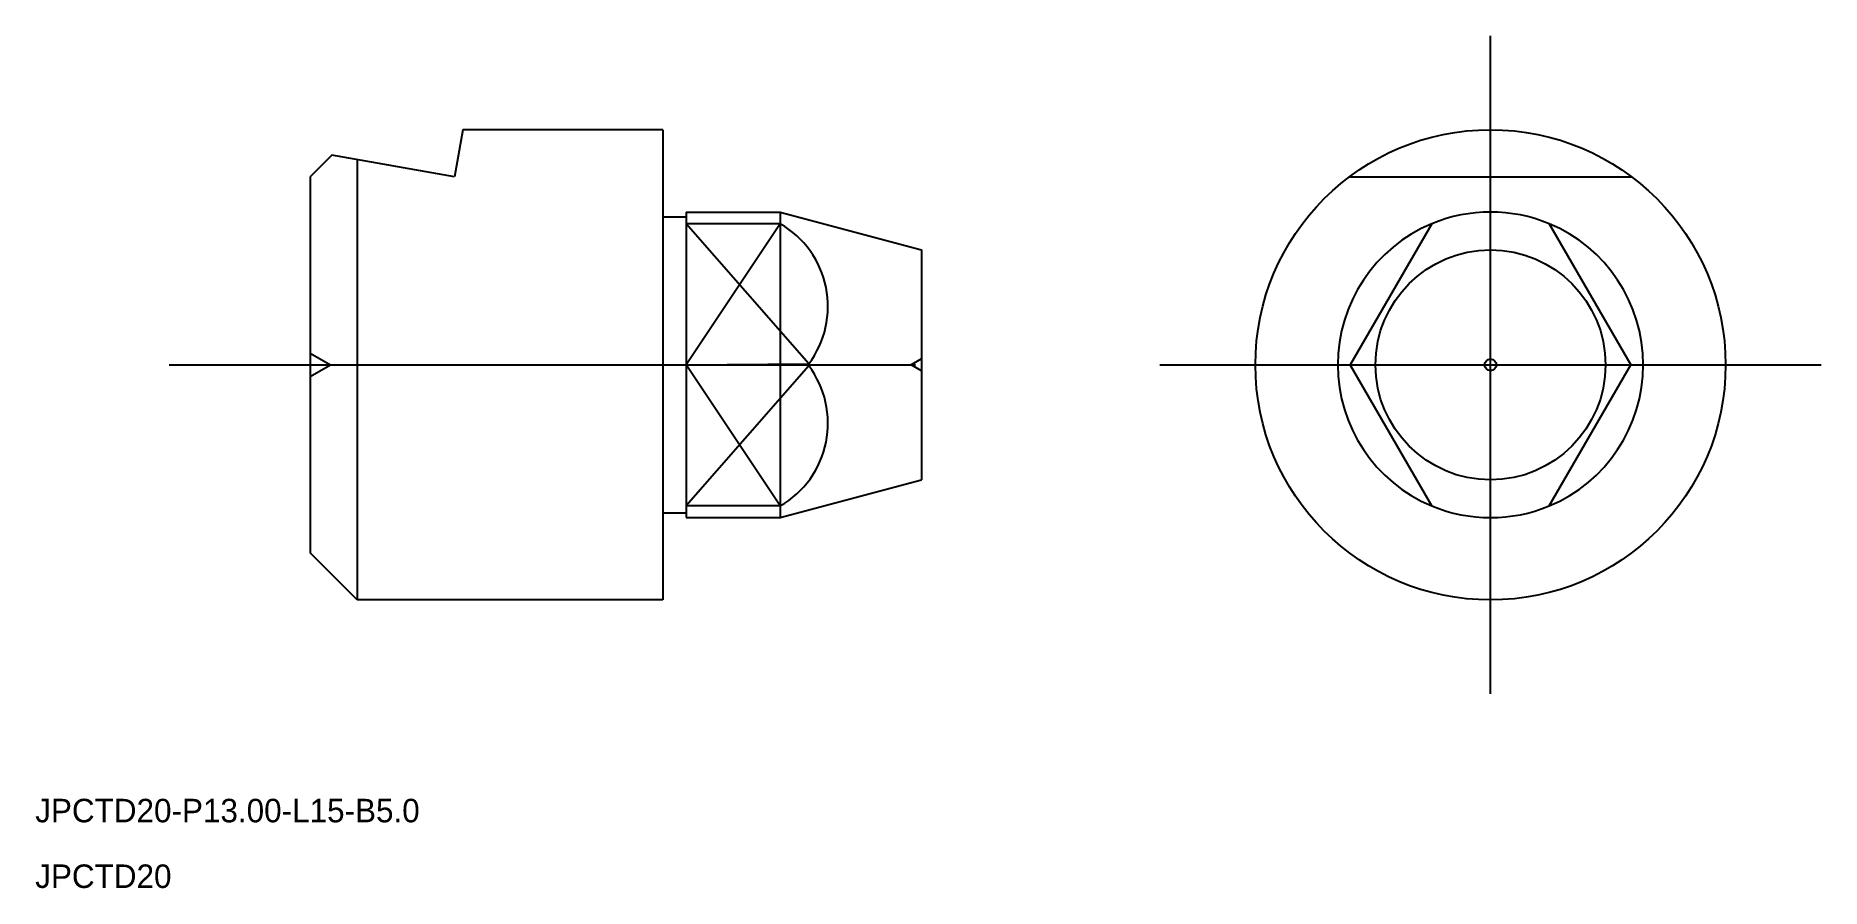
# Model space of a CAD drawing. Extents: x 556.9 to 632.8, y 576.8 to 613.1.
import ezdxf

# ---------------------------------------------------------------- set-up
doc = ezdxf.new("R2010")
doc.units = 0
for name, pattern in [('CENTER', [50.8, 31.75, -6.35, 6.35, -6.35]), ('DASHED', [19.05, 12.7, -6.35]), ('PHANTOM', [63.5, 31.75, -6.35, 6.35, -6.35, 6.35, -6.35])]:
    doc.linetypes.add(name, pattern=pattern)
doc.layers.get('0').update_dxf_attribs({"linetype": 'CONTINUOUS'})
doc.layers.add('CENTER', color=1, linetype='CENTER')

msp = doc.modelspace()

# ---------------------------------------------------------------- linework, layer by layer
at = {"color": 7, "linetype": 'CONTINUOUS'}
for p, q in [((575.045, 609.101), (574.692, 607.101)), ((583.545, 609.101), (575.045, 609.101)), ((583.545, 609.101), (583.545, 589.101)), ((569.466, 608.023), (568.545, 607.101)), ((574.692, 607.101), (569.466, 608.023)), ((570.545, 607.832), (570.545, 589.101)), ((568.545, 607.101), (568.545, 591.101)), ((583.545, 605.401), (584.545, 605.401)), ((584.545, 605.601), (588.545, 605.601)), ((584.545, 605.601), (584.545, 592.601)), ((588.545, 605.601), (588.545, 592.601)), ((588.545, 605.601), (594.545, 603.993)), ((588.545, 605.101), (584.545, 605.101)), ((616.25, 605.101), (612.786, 599.101)), ((621.25, 605.101), (624.714, 599.101)), ((594.545, 603.993), (594.545, 594.209)), ((584.545, 599.101), (589.751, 599.144)), ((616.25, 593.101), (612.786, 599.101)), ((621.25, 593.101), (624.714, 599.101)), ((588.545, 592.601), (594.545, 594.209)), ((583.545, 592.801), (584.545, 592.801)), ((588.545, 593.101), (584.545, 593.101)), ((584.545, 592.601), (588.545, 592.601)), ((570.545, 589.101), (568.545, 591.101)), ((583.545, 589.101), (570.545, 589.101))]:
    msp.add_line(p, q, dxfattribs=at)
at = {"color": 3, "linetype": 'DASHED'}
for p, q in [((612.75, 607.101), (624.75, 607.101)), ((568.545, 599.601), (569.411, 599.101)), ((594.545, 599.351), (594.112, 599.101)), ((568.545, 598.601), (569.411, 599.101)), ((594.545, 598.851), (594.112, 599.101))]:
    msp.add_line(p, q, dxfattribs=at)
at = {"color": 3, "linetype": 'CONTINUOUS'}
for p, q in [((588.545, 605.101), (584.545, 599.101)), ((589.751, 599.144), (584.545, 605.101)), ((588.545, 593.101), (584.545, 599.101)), ((589.751, 599.058), (584.545, 593.101))]:
    msp.add_line(p, q, dxfattribs=at)
at = {"color": 7, "linetype": 'CONTINUOUS'}
for radius in [10, 4.892, 0.25]:
    msp.add_circle((618.75, 599.101), radius, dxfattribs=at)
for start, end in [(67.38014, 112.61986), (247.38014, 292.61986)]:
    msp.add_arc((618.75, 599.101), 6.5, start, end, dxfattribs=at)
for centre, start, end in [((586.516, 601.589), 322.91952, 59.98562), ((586.516, 596.613), 300.01438, 37.08048)]:
    msp.add_arc(centre, 4.056, start, end)
at = {"color": 3, "linetype": 'PHANTOM'}
for start, end in [(112.61986, 247.38014), (292.61986, 67.38014)]:
    msp.add_arc((618.75, 599.101), 6.5, start, end, dxfattribs=at)
at = {"layer": 'CENTER', "color": 1, "linetype": 'CENTER'}
for p, q in [((618.75, 585.101), (618.75, 613.101)), ((562.545, 599.101), (599.545, 599.101)), ((604.682, 599.101), (632.819, 599.101))]:
    msp.add_line(p, q, dxfattribs=at)

# ---------------------------------------------------------------- texts
at = {"color": 7, "linetype": 'CONTINUOUS'}
for s, p in [('JPCTD20-P13.00-L15-B5.0', (556.855, 579.641)), ('JPCTD20', (556.855, 576.849))]:
    msp.add_text(s, height=1, dxfattribs=at).set_placement(p)

doc.saveas('drawing.dxf')
